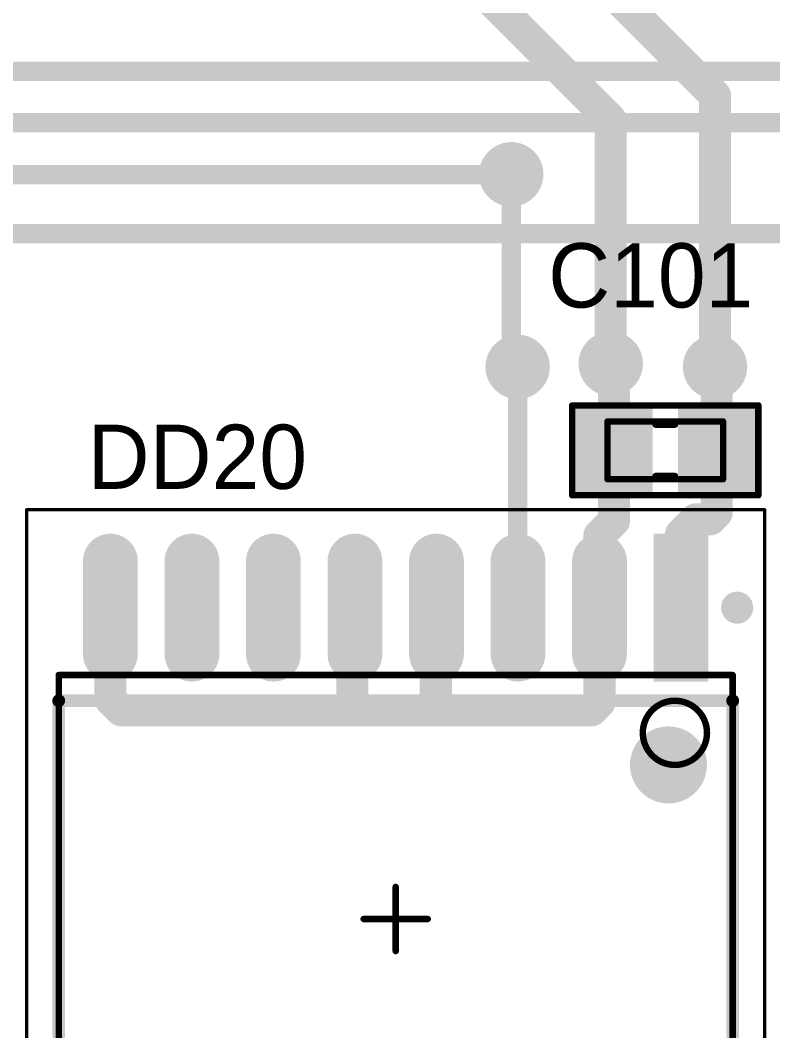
# Model space of a CAD drawing. Header units: millimetres. Extents: x 29 to 180, y 30 to 200.
# Drawn here: x 122.75 to 134.48, y 61.26 to 77 of the extents above; entities that cross this region are included whole.
import ezdxf

# ---------------------------------------------------------------- set-up
doc = ezdxf.new("R2010")
doc.units = ezdxf.units.MM
for name, color, linetype in [('BottomLayer', 5, 'Continuous'), ('BottomSolder', 6, 'Continuous'), ('Mechanical13', 56, 'Continuous'), ('Mechanical15', 56, 'Continuous'), ('MultiLayer', 9, 'Continuous'), ('TopLayer', 1, 'Continuous'), ('TopOverlay', 2, 'Continuous'), ('TopPaste', 8, 'Continuous'), ('TopSolder', 216, 'Continuous'), ('ViaHoleLayer', 16, 'Continuous')]:
    doc.layers.add(name, color=color, linetype=linetype)

# ---------------------------------------------------------------- blocks, each defined once
blk = doc.blocks.new('SMD_C_0603_300')
at = {"layer": 'Mechanical13', "const_width": 0.0999998}
for points in [[(-0.90000074, -0.45000164), (-0.90000074, 0.4499991)], [(-0.90000074, 0.4499991), (0.8999982, 0.4499991)], [(0.8999982, -0.45000164), (0.8999982, 0.4499991)], [(-0.90000074, -0.45000164), (0.8999982, -0.45000164)]]:
    blk.add_lwpolyline(points, dxfattribs=at)
at = {"layer": 'Mechanical13', "const_width": 0.0499999}
for points in [[(-0.9249994199999999, 0.4499991, 1), (-0.8750020599999999, 0.4499991, 1)], [(-0.9249994199999999, 0.4499991, 1), (-0.8750020599999999, 0.4499991, 1)], [(0.8749995199999999, 0.4499991, 1), (0.9249968799999999, 0.4499991, 1)], [(0.8749995199999999, 0.4499991, 1), (0.9249968799999999, 0.4499991, 1)], [(-0.9249994199999999, -0.45000164, 1), (-0.8750020599999999, -0.45000164, 1)], [(-0.9249994199999999, -0.45000164, 1), (-0.8750020599999999, -0.45000164, 1)], [(0.8749995199999999, -0.45000164, 1), (0.9249968799999999, -0.45000164, 1)], [(0.8749995199999999, -0.45000164, 1), (0.9249968799999999, -0.45000164, 1)]]:
    blk.add_lwpolyline(points, format="xyb", close=True, dxfattribs=at)
at = {"layer": 'Mechanical15', "const_width": 0.0499999}
for points in [[(-1.47500086, -0.7000011399999999), (-1.47500086, 0.7000011399999999)], [(-1.47500086, 0.7000011399999999), (1.44999964, 0.7000011399999999)], [(1.44999964, -0.7000011399999999), (1.44999964, 0.7000011399999999)], [(-1.47500086, -0.7000011399999999), (1.44999964, -0.7000011399999999)]]:
    blk.add_lwpolyline(points, dxfattribs=at)
at = {"layer": 'Mechanical15', "const_width": 0.02499868}
for points in [[(-1.4875002, 0.7000011399999999, 1), (-1.46250152, 0.7000011399999999, 1)], [(-1.4875002, 0.7000011399999999, 1), (-1.46250152, 0.7000011399999999, 1)], [(1.4375003, 0.7000011399999999, 1), (1.46249898, 0.7000011399999999, 1)], [(1.4375003, 0.7000011399999999, 1), (1.46249898, 0.7000011399999999, 1)], [(-1.4875002, -0.7000011399999999, 1), (-1.46250152, -0.7000011399999999, 1)], [(-1.4875002, -0.7000011399999999, 1), (-1.46250152, -0.7000011399999999, 1)], [(1.4375003, -0.7000011399999999, 1), (1.46249898, -0.7000011399999999, 1)], [(1.4375003, -0.7000011399999999, 1), (1.46249898, -0.7000011399999999, 1)]]:
    blk.add_lwpolyline(points, format="xyb", close=True, dxfattribs=at)
at = {"layer": 'TopLayer'}
for points in [[(-0.30000194, -0.5499989), (-0.30000194, 0.5499989), (-1.29999994, -0.5499989), (-1.29999994, 0.5499989)], [(1.2999974, -0.5499989), (1.2999974, 0.5499989), (0.2999994, -0.5499989), (0.2999994, 0.5499989)]]:
    blk.add_solid(points, dxfattribs=at)
at = {"layer": 'TopOverlay', "const_width": 0.0999998}
for points in [[(-1.44999964, -0.7000011399999999), (-1.44999964, 0.7000011399999999)], [(-1.44999964, 0.7000011399999999), (1.44999964, 0.7000011399999999)], [(1.44999964, -0.7000011399999999), (1.44999964, 0.7000011399999999)], [(-0.1499997, 0.3999992), (0.1499997, 0.3999992)], [(-0.1499997, -0.40000174), (0.1499997, -0.40000174)], [(-1.44999964, -0.7000011399999999), (1.44999964, -0.7000011399999999)]]:
    blk.add_lwpolyline(points, dxfattribs=at)
at = {"layer": 'TopOverlay', "const_width": 0.0499999}
for points in [[(-1.47499832, 0.7000011399999999, 1), (-1.42500096, 0.7000011399999999, 1)], [(-1.47499832, 0.7000011399999999, 1), (-1.42500096, 0.7000011399999999, 1)], [(1.42500096, 0.7000011399999999, 1), (1.47499832, 0.7000011399999999, 1)], [(1.42500096, 0.7000011399999999, 1), (1.47499832, 0.7000011399999999, 1)], [(-0.17499838, 0.3999992, 1), (-0.12500102, 0.3999992, 1)], [(0.12500102, 0.3999992, 1), (0.17499838, 0.3999992, 1)], [(-0.17499838, -0.40000174, 1), (-0.12500102, -0.40000174, 1)], [(0.12500102, -0.40000174, 1), (0.17499838, -0.40000174, 1)], [(-1.47499832, -0.7000011399999999, 1), (-1.42500096, -0.7000011399999999, 1)], [(-1.47499832, -0.7000011399999999, 1), (-1.42500096, -0.7000011399999999, 1)], [(1.42500096, -0.7000011399999999, 1), (1.47499832, -0.7000011399999999, 1)], [(1.42500096, -0.7000011399999999, 1), (1.47499832, -0.7000011399999999, 1)]]:
    blk.add_lwpolyline(points, format="xyb", close=True, dxfattribs=at)
at = {"layer": 'TopPaste'}
for points in [[(-0.30000194, -0.5499989), (-0.30000194, 0.5499989), (-1.29999994, -0.5499989), (-1.29999994, 0.5499989)], [(1.2999974, -0.5499989), (1.2999974, 0.5499989), (0.2999994, -0.5499989), (0.2999994, 0.5499989)]]:
    blk.add_solid(points, dxfattribs=at)
at = {"layer": 'TopSolder'}
for points in [[(-0.19840194, -0.6515989), (-0.19840194, 0.6515989), (-1.40159994, -0.6515989), (-1.40159994, 0.6515989)], [(1.4015974, -0.6515989), (1.4015974, 0.6515989), (0.1983994, -0.6515989), (0.1983994, 0.6515989)]]:
    blk.add_solid(points, dxfattribs=at)
blk = doc.blocks.new('SOIC127P1030X265_16M_390')
at = {"layer": 'Mechanical13', "const_width": 0.0999998}
for points in [[(3.80000002, 5.249999659999999), (-3.80000002, 5.249999659999999)], [(-3.80000002, -5.249999659999999), (-3.80000002, 5.249999659999999)], [(3.80000002, -5.249999659999999), (3.80000002, 5.249999659999999)], [(3.80000002, -5.249999659999999), (-3.80000002, -5.249999659999999)]]:
    blk.add_lwpolyline(points, dxfattribs=at)
at = {"layer": 'Mechanical13'}
for points, const_width in [([(-3.8249987, 5.249999659999999, 1), (-3.77500134, 5.249999659999999, 1)], 0.0499999), ([(-3.8249987, 5.249999659999999, 1), (-3.77500134, 5.249999659999999, 1)], 0.0499999), ([(3.77500134, 5.249999659999999, 1), (3.8249987, 5.249999659999999, 1)], 0.0499999), ([(3.77500134, 5.249999659999999, 1), (3.8249987, 5.249999659999999, 1)], 0.0499999), ([(-2.40000028, 4.34999892, 1), (-3.39999828, 4.34999892, 1)], 0.0999998), ([(-3.42499696, 4.34999892, 1), (-3.3749996, 4.34999892, 1)], 0.0499999), ([(-2.42499896, 4.34999892, 1), (-2.3750016, 4.34999892, 1)], 0.0499999), ([(-3.8249987, -5.249999659999999, 1), (-3.77500134, -5.249999659999999, 1)], 0.0499999), ([(-3.8249987, -5.249999659999999, 1), (-3.77500134, -5.249999659999999, 1)], 0.0499999), ([(3.77500134, -5.249999659999999, 1), (3.8249987, -5.249999659999999, 1)], 0.0499999), ([(3.77500134, -5.249999659999999, 1), (3.8249987, -5.249999659999999, 1)], 0.0499999)]:
    blk.add_lwpolyline(points, format="xyb", close=True, dxfattribs=dict(at, const_width=const_width))
at = {"layer": 'Mechanical15'}
for points, const_width in [([(6.37499868, 5.7500012), (-6.37500122, 5.7500012)], 0.0499999), ([(-6.37500122, -5.7500012), (-6.37500122, 5.7500012)], 0.0499999), ([(6.37499868, -5.7500012), (6.37499868, 5.7500012)], 0.0499999), ([(0, -0.499999), (0, 0.499999)], 0.0999998), ([(0.499999, 0), (-0.50000154, 0)], 0.0999998), ([(6.37499868, -5.7500012), (-6.37500122, -5.7500012)], 0.0499999)]:
    blk.add_lwpolyline(points, dxfattribs=dict(at, const_width=const_width))
for points, const_width in [([(-6.387500559999999, 5.7500012, 1), (-6.36250188, 5.7500012, 1)], 0.02499868), ([(-6.387500559999999, 5.7500012, 1), (-6.36250188, 5.7500012, 1)], 0.02499868), ([(6.362499339999999, 5.7500012, 1), (6.38749802, 5.7500012, 1)], 0.02499868), ([(6.362499339999999, 5.7500012, 1), (6.38749802, 5.7500012, 1)], 0.02499868), ([(-0.02499868, 0.499999, 1), (0.02499868, 0.499999, 1)], 0.0499999), ([(-0.52500022, 0, 1), (-0.47500286, 0, 1)], 0.0499999), ([(0.47500032, 0, 1), (0.52499768, 0, 1)], 0.0499999), ([(-0.02499868, -0.499999, 1), (0.02499868, -0.499999, 1)], 0.0499999), ([(-6.387500559999999, -5.7500012, 1), (-6.36250188, -5.7500012, 1)], 0.02499868), ([(-6.387500559999999, -5.7500012, 1), (-6.36250188, -5.7500012, 1)], 0.02499868), ([(6.362499339999999, -5.7500012, 1), (6.38749802, -5.7500012, 1)], 0.02499868), ([(6.362499339999999, -5.7500012, 1), (6.38749802, -5.7500012, 1)], 0.02499868)]:
    blk.add_lwpolyline(points, format="xyb", close=True, dxfattribs=dict(at, const_width=const_width))
at = {"layer": 'TopLayer', "const_width": 0.6500012399999999}
for points in [[(4.12500064, 4.444999999999999), (5.575000279999999, 4.444999999999999)], [(-5.575000279999999, 3.175), (-4.12500064, 3.175)], [(4.12500064, 3.175), (5.575000279999999, 3.175)], [(-5.575000279999999, 1.905), (-4.12500064, 1.905)], [(4.12500064, 1.905), (5.575000279999999, 1.905)], [(-5.575000279999999, 0.635), (-4.12500064, 0.635)], [(4.12500064, 0.635), (5.575000279999999, 0.635)], [(-5.575000279999999, -0.635), (-4.12500064, -0.635)], [(4.12500064, -0.635), (5.575000279999999, -0.635)], [(-5.575000279999999, -1.905), (-4.12500064, -1.905)], [(4.12500064, -1.905), (5.575000279999999, -1.905)], [(-5.575000279999999, -3.175), (-4.12500064, -3.175)], [(4.12500064, -3.175), (5.575000279999999, -3.175)], [(-5.575000279999999, -4.444999999999999), (-4.12500064, -4.444999999999999)], [(4.12500064, -4.444999999999999), (5.575000279999999, -4.444999999999999)]]:
    blk.add_lwpolyline(points, dxfattribs=at)
at = {"layer": 'TopLayer', "const_width": 0.32500062}
for points in [[(3.9625016, 4.444999999999999, 1), (4.28749968, 4.444999999999999, 1)], [(5.41250124, 4.444999999999999, 1), (5.73749932, 4.444999999999999, 1)], [(-5.73749932, 3.175, 1), (-5.41250124, 3.175, 1)], [(-4.28749968, 3.175, 1), (-3.9625016, 3.175, 1)], [(3.9625016, 3.175, 1), (4.28749968, 3.175, 1)], [(5.41250124, 3.175, 1), (5.73749932, 3.175, 1)], [(-5.73749932, 1.905, 1), (-5.41250124, 1.905, 1)], [(-4.28749968, 1.905, 1), (-3.9625016, 1.905, 1)], [(3.9625016, 1.905, 1), (4.28749968, 1.905, 1)], [(5.41250124, 1.905, 1), (5.73749932, 1.905, 1)], [(-5.73749932, 0.635, 1), (-5.41250124, 0.635, 1)], [(-4.28749968, 0.635, 1), (-3.9625016, 0.635, 1)], [(3.9625016, 0.635, 1), (4.28749968, 0.635, 1)], [(5.41250124, 0.635, 1), (5.73749932, 0.635, 1)], [(-5.73749932, -0.635, 1), (-5.41250124, -0.635, 1)], [(-4.28749968, -0.635, 1), (-3.9625016, -0.635, 1)], [(3.9625016, -0.635, 1), (4.28749968, -0.635, 1)], [(5.41250124, -0.635, 1), (5.73749932, -0.635, 1)], [(-5.73749932, -1.905, 1), (-5.41250124, -1.905, 1)], [(-4.28749968, -1.905, 1), (-3.9625016, -1.905, 1)], [(3.9625016, -1.905, 1), (4.28749968, -1.905, 1)], [(5.41250124, -1.905, 1), (5.73749932, -1.905, 1)], [(-5.73749932, -3.175, 1), (-5.41250124, -3.175, 1)], [(-4.28749968, -3.175, 1), (-3.9625016, -3.175, 1)], [(3.9625016, -3.175, 1), (4.28749968, -3.175, 1)], [(5.41250124, -3.175, 1), (5.73749932, -3.175, 1)], [(-5.73749932, -4.444999999999999, 1), (-5.41250124, -4.444999999999999, 1)], [(-4.28749968, -4.444999999999999, 1), (-3.9625016, -4.444999999999999, 1)], [(3.9625016, -4.444999999999999, 1), (4.28749968, -4.444999999999999, 1)], [(5.41250124, -4.444999999999999, 1), (5.73749932, -4.444999999999999, 1)]]:
    blk.add_lwpolyline(points, format="xyb", close=True, dxfattribs=at)
at = {"layer": 'TopLayer'}
blk.add_solid([(-3.80000002, 4.119999379999999), (-3.80000002, 4.770000619999999), (-5.900000899999999, 4.119999379999999), (-5.900000899999999, 4.770000619999999)], dxfattribs=at)
at = {"layer": 'TopOverlay'}
for points, const_width in [([(-4.724999439999999, 5.31999952, 1), (-4.97500148, 5.31999952, 1)], 0.2499995), ([(-5.03750072, 5.31999952, 1), (-4.912502239999999, 5.31999952, 1)], 0.12499848), ([(-4.78749868, 5.31999952, 1), (-4.662500199999999, 5.31999952, 1)], 0.12499848), ([(-3.45000072, 5.249999659999999, 1), (-3.35000092, 5.249999659999999, 1)], 0.0999998), ([(-3.45000072, 5.249999659999999, 1), (-3.35000092, 5.249999659999999, 1)], 0.0999998), ([(3.34999838, 5.249999659999999, 1), (3.44999818, 5.249999659999999, 1)], 0.0999998), ([(3.34999838, 5.249999659999999, 1), (3.44999818, 5.249999659999999, 1)], 0.0999998), ([(-2.10000088, 4.24999912, 1), (-2.69999968, 4.24999912, 1)], 0.5999987999999999), ([(-2.84999938, 4.24999912, 1), (-2.54999998, 4.24999912, 1)], 0.2999994), ([(-2.25000058, 4.24999912, 1), (-1.95000118, 4.24999912, 1)], 0.2999994), ([(-3.45000072, -5.249999659999999, 1), (-3.35000092, -5.249999659999999, 1)], 0.0999998), ([(-3.45000072, -5.249999659999999, 1), (-3.35000092, -5.249999659999999, 1)], 0.0999998), ([(3.34999838, -5.249999659999999, 1), (3.44999818, -5.249999659999999, 1)], 0.0999998), ([(3.34999838, -5.249999659999999, 1), (3.44999818, -5.249999659999999, 1)], 0.0999998)]:
    blk.add_lwpolyline(points, format="xyb", close=True, dxfattribs=dict(at, const_width=const_width))
at = {"layer": 'TopOverlay', "const_width": 0.1999996}
for points in [[(3.39999828, 5.249999659999999), (-3.40000082, 5.249999659999999)], [(-3.40000082, -5.249999659999999), (-3.40000082, 5.249999659999999)], [(3.39999828, -5.249999659999999), (3.39999828, 5.249999659999999)], [(3.39999828, -5.249999659999999), (-3.40000082, -5.249999659999999)]]:
    blk.add_lwpolyline(points, dxfattribs=at)
at = {"layer": 'TopPaste', "const_width": 0.6500012399999999}
for points in [[(4.12500064, 4.444999999999999), (5.575000279999999, 4.444999999999999)], [(-5.575000279999999, 3.175), (-4.12500064, 3.175)], [(4.12500064, 3.175), (5.575000279999999, 3.175)], [(-5.575000279999999, 1.905), (-4.12500064, 1.905)], [(4.12500064, 1.905), (5.575000279999999, 1.905)], [(-5.575000279999999, 0.635), (-4.12500064, 0.635)], [(4.12500064, 0.635), (5.575000279999999, 0.635)], [(-5.575000279999999, -0.635), (-4.12500064, -0.635)], [(4.12500064, -0.635), (5.575000279999999, -0.635)], [(-5.575000279999999, -1.905), (-4.12500064, -1.905)], [(4.12500064, -1.905), (5.575000279999999, -1.905)], [(-5.575000279999999, -3.175), (-4.12500064, -3.175)], [(4.12500064, -3.175), (5.575000279999999, -3.175)], [(-5.575000279999999, -4.444999999999999), (-4.12500064, -4.444999999999999)], [(4.12500064, -4.444999999999999), (5.575000279999999, -4.444999999999999)]]:
    blk.add_lwpolyline(points, dxfattribs=at)
at = {"layer": 'TopPaste', "const_width": 0.32500062}
for points in [[(3.9625016, 4.444999999999999, 1), (4.28749968, 4.444999999999999, 1)], [(5.41250124, 4.444999999999999, 1), (5.73749932, 4.444999999999999, 1)], [(-5.73749932, 3.175, 1), (-5.41250124, 3.175, 1)], [(-4.28749968, 3.175, 1), (-3.9625016, 3.175, 1)], [(3.9625016, 3.175, 1), (4.28749968, 3.175, 1)], [(5.41250124, 3.175, 1), (5.73749932, 3.175, 1)], [(-5.73749932, 1.905, 1), (-5.41250124, 1.905, 1)], [(-4.28749968, 1.905, 1), (-3.9625016, 1.905, 1)], [(3.9625016, 1.905, 1), (4.28749968, 1.905, 1)], [(5.41250124, 1.905, 1), (5.73749932, 1.905, 1)], [(-5.73749932, 0.635, 1), (-5.41250124, 0.635, 1)], [(-4.28749968, 0.635, 1), (-3.9625016, 0.635, 1)], [(3.9625016, 0.635, 1), (4.28749968, 0.635, 1)], [(5.41250124, 0.635, 1), (5.73749932, 0.635, 1)], [(-5.73749932, -0.635, 1), (-5.41250124, -0.635, 1)], [(-4.28749968, -0.635, 1), (-3.9625016, -0.635, 1)], [(3.9625016, -0.635, 1), (4.28749968, -0.635, 1)], [(5.41250124, -0.635, 1), (5.73749932, -0.635, 1)], [(-5.73749932, -1.905, 1), (-5.41250124, -1.905, 1)], [(-4.28749968, -1.905, 1), (-3.9625016, -1.905, 1)], [(3.9625016, -1.905, 1), (4.28749968, -1.905, 1)], [(5.41250124, -1.905, 1), (5.73749932, -1.905, 1)], [(-5.73749932, -3.175, 1), (-5.41250124, -3.175, 1)], [(-4.28749968, -3.175, 1), (-3.9625016, -3.175, 1)], [(3.9625016, -3.175, 1), (4.28749968, -3.175, 1)], [(5.41250124, -3.175, 1), (5.73749932, -3.175, 1)], [(-5.73749932, -4.444999999999999, 1), (-5.41250124, -4.444999999999999, 1)], [(-4.28749968, -4.444999999999999, 1), (-3.9625016, -4.444999999999999, 1)], [(3.9625016, -4.444999999999999, 1), (4.28749968, -4.444999999999999, 1)], [(5.41250124, -4.444999999999999, 1), (5.73749932, -4.444999999999999, 1)]]:
    blk.add_lwpolyline(points, format="xyb", close=True, dxfattribs=at)
at = {"layer": 'TopPaste'}
blk.add_solid([(-3.80000002, 4.119999379999999), (-3.80000002, 4.770000619999999), (-5.900000899999999, 4.119999379999999), (-5.900000899999999, 4.770000619999999)], dxfattribs=at)
at = {"layer": 'TopSolder', "const_width": 0.85320124}
for points in [[(4.12500064, 4.444999999999999), (5.575000279999999, 4.444999999999999)], [(-5.575000279999999, 3.175), (-4.12500064, 3.175)], [(4.12500064, 3.175), (5.575000279999999, 3.175)], [(-5.575000279999999, 1.905), (-4.12500064, 1.905)], [(4.12500064, 1.905), (5.575000279999999, 1.905)], [(-5.575000279999999, 0.635), (-4.12500064, 0.635)], [(4.12500064, 0.635), (5.575000279999999, 0.635)], [(-5.575000279999999, -0.635), (-4.12500064, -0.635)], [(4.12500064, -0.635), (5.575000279999999, -0.635)], [(-5.575000279999999, -1.905), (-4.12500064, -1.905)], [(4.12500064, -1.905), (5.575000279999999, -1.905)], [(-5.575000279999999, -3.175), (-4.12500064, -3.175)], [(4.12500064, -3.175), (5.575000279999999, -3.175)], [(-5.575000279999999, -4.444999999999999), (-4.12500064, -4.444999999999999)], [(4.12500064, -4.444999999999999), (5.575000279999999, -4.444999999999999)]]:
    blk.add_lwpolyline(points, dxfattribs=at)
at = {"layer": 'TopSolder', "const_width": 0.42660062}
for points in [[(3.9117016, 4.444999999999999, 1), (4.33829968, 4.444999999999999, 1)], [(5.361701239999999, 4.444999999999999, 1), (5.788299319999999, 4.444999999999999, 1)], [(-5.788299319999999, 3.175, 1), (-5.361701239999999, 3.175, 1)], [(-4.33829968, 3.175, 1), (-3.9117016, 3.175, 1)], [(3.9117016, 3.175, 1), (4.33829968, 3.175, 1)], [(5.361701239999999, 3.175, 1), (5.788299319999999, 3.175, 1)], [(-5.788299319999999, 1.905, 1), (-5.361701239999999, 1.905, 1)], [(-4.33829968, 1.905, 1), (-3.9117016, 1.905, 1)], [(3.9117016, 1.905, 1), (4.33829968, 1.905, 1)], [(5.361701239999999, 1.905, 1), (5.788299319999999, 1.905, 1)], [(-5.788299319999999, 0.635, 1), (-5.361701239999999, 0.635, 1)], [(-4.33829968, 0.635, 1), (-3.9117016, 0.635, 1)], [(3.9117016, 0.635, 1), (4.33829968, 0.635, 1)], [(5.361701239999999, 0.635, 1), (5.788299319999999, 0.635, 1)], [(-5.788299319999999, -0.635, 1), (-5.361701239999999, -0.635, 1)], [(-4.33829968, -0.635, 1), (-3.9117016, -0.635, 1)], [(3.9117016, -0.635, 1), (4.33829968, -0.635, 1)], [(5.361701239999999, -0.635, 1), (5.788299319999999, -0.635, 1)], [(-5.788299319999999, -1.905, 1), (-5.361701239999999, -1.905, 1)], [(-4.33829968, -1.905, 1), (-3.9117016, -1.905, 1)], [(3.9117016, -1.905, 1), (4.33829968, -1.905, 1)], [(5.361701239999999, -1.905, 1), (5.788299319999999, -1.905, 1)], [(-5.788299319999999, -3.175, 1), (-5.361701239999999, -3.175, 1)], [(-4.33829968, -3.175, 1), (-3.9117016, -3.175, 1)], [(3.9117016, -3.175, 1), (4.33829968, -3.175, 1)], [(5.361701239999999, -3.175, 1), (5.788299319999999, -3.175, 1)], [(-5.788299319999999, -4.444999999999999, 1), (-5.361701239999999, -4.444999999999999, 1)], [(-4.33829968, -4.444999999999999, 1), (-3.9117016, -4.444999999999999, 1)], [(3.9117016, -4.444999999999999, 1), (4.33829968, -4.444999999999999, 1)], [(5.361701239999999, -4.444999999999999, 1), (5.788299319999999, -4.444999999999999, 1)]]:
    blk.add_lwpolyline(points, format="xyb", close=True, dxfattribs=at)
at = {"layer": 'TopSolder'}
blk.add_solid([(-3.69840002, 4.01839938), (-3.69840002, 4.87160062), (-6.0016009, 4.01839938), (-6.0016009, 4.87160062)], dxfattribs=at)

msp = doc.modelspace()

# ---------------------------------------------------------------- linework, layer by layer
at = {"layer": 'BottomLayer'}
for points, const_width in [([(130.40000082, 78.99999948), (133.57500082, 75.82499948)], 0.499999), ([(129.25000058, 78.15000117999999), (131.95000026, 75.4500015)], 0.499999), ([(133.57500082, 71.60000158), (133.57500082, 75.82499948)], 0.499999), ([(131.95000026, 71.65000148), (131.95000026, 75.4500015)], 0.499999), ([(130.40000082, 71.70000137999999), (130.40000082, 74.60000065999999)], 0.2999994), ([(130.40000082, 71.70000137999999), (130.50000062, 71.60000158)], 0.2999994)]:
    msp.add_lwpolyline(points, dxfattribs=dict(at, const_width=const_width))
for points, const_width in [([(133.45000234, 75.82499948, 1), (133.6999993, 75.82499948, 1)], 0.2499995), ([(133.45000234, 75.82499948, 1), (133.6999993, 75.82499948, 1)], 0.2499995), ([(131.82500178, 75.4500015, 1), (132.07499874, 75.4500015, 1)], 0.2499995), ([(131.82500178, 75.4500015, 1), (132.07499874, 75.4500015, 1)], 0.2499995), ([(130.20000122, 74.60000065999999, 1), (130.60000042, 74.60000065999999, 1)], 0.3999992), ([(130.32500224, 74.60000065999999, 1), (130.4749994, 74.60000065999999, 1)], 0.1499997), ([(130.30000102, 71.60000158, 1), (130.70000022, 71.60000158, 1)], 0.3999992), ([(131.75000066, 71.65000148, 1), (132.14999986, 71.65000148, 1)], 0.3999992), ([(133.37500122, 71.60000158, 1), (133.77500042, 71.60000158, 1)], 0.3999992), ([(130.32500224, 71.70000137999999, 1), (130.4749994, 71.70000137999999, 1)], 0.1499997), ([(130.32500224, 71.70000137999999, 1), (130.4749994, 71.70000137999999, 1)], 0.1499997), ([(131.82500178, 71.65000148, 1), (132.07499874, 71.65000148, 1)], 0.2499995), ([(133.45000234, 71.60000158, 1), (133.6999993, 71.60000158, 1)], 0.2499995), ([(130.42500204, 71.60000158, 1), (130.5749992, 71.60000158, 1)], 0.1499997)]:
    msp.add_lwpolyline(points, format="xyb", close=True, dxfattribs=dict(at, const_width=const_width))
at = {"layer": 'BottomSolder', "const_width": 0.5015992}
for points in [[(130.14920122, 74.60000065999999, 1), (130.65080042, 74.60000065999999, 1)], [(130.24920102, 71.60000158, 1), (130.75080022, 71.60000158, 1)], [(131.69920066, 71.65000148, 1), (132.20079986, 71.65000148, 1)], [(133.32420122, 71.60000158, 1), (133.82580042, 71.60000158, 1)]]:
    msp.add_lwpolyline(points, format="xyb", close=True, dxfattribs=at)
at = {"layer": 'MultiLayer', "const_width": 0.3999992}
for points in [[(130.20000122, 74.60000065999999, 1), (130.60000042, 74.60000065999999, 1)], [(130.30000102, 71.60000158, 1), (130.70000022, 71.60000158, 1)], [(131.75000066, 71.65000148, 1), (132.14999986, 71.65000148, 1)], [(133.37500122, 71.60000158, 1), (133.77500042, 71.60000158, 1)]]:
    msp.add_lwpolyline(points, format="xyb", close=True, dxfattribs=at)
at = {"layer": 'TopLayer'}
for points, const_width in [([(92.00400192, 76.20400303999999), (138.53312908, 76.20400303999999)], 0.2999994), ([(95.2040006, 75.4040021), (137.39600156, 75.4040021)], 0.2999994), ([(92.80400032, 74.59600016), (130.39600032, 74.59600016)], 0.2999994), ([(130.39600032, 74.59600016), (130.40000082, 74.60000065999999)], 0.2999994), ([(93.77500676, 73.67500632), (138.03999824, 73.67500632)], 0.2999994), ([(131.95000026, 71.65000148), (131.99999762, 71.69999883999999)], 0.499999), ([(131.99999762, 71.72500006), (132.02500138, 71.75000381999999)], 0.499999), ([(131.99999762, 71.69999883999999), (132.02500138, 71.7250026)], 0.499999), ([(131.99999762, 71.69999883999999), (131.99999762, 71.72500006)], 0.499999), ([(131.99999762, 70.30000672), (131.99999762, 71.69999883999999)], 0.499999), ([(132.02500138, 71.7250026), (132.02500138, 71.75000381999999)], 0.499999), ([(133.57500082, 71.60000158), (133.59999696, 71.57500544)], 0.499999), ([(133.59999696, 70.30000672), (133.59999696, 71.57500544)], 0.499999), ([(130.50000062, 67.85500526), (130.50000062, 71.60000158)], 0.2999994), ([(131.99999762, 70.30000672), (132.00000016, 70.30000418)], 0.499999), ([(132.00000016, 69.20000384), (132.00000016, 70.30000418)], 0.499999), ([(133.59999696, 69.32499724), (133.59999696, 70.30000672)], 0.499999), ([(131.77499934, 68.97500302), (132.00000016, 69.20000384)], 0.499999), ([(133.04499934, 68.99500044), (133.27500142, 69.22500251999999)], 0.499999), ([(133.27500142, 69.22500251999999), (133.50000224, 69.22500251999999)], 0.499999), ([(133.50000224, 69.22500251999999), (133.59999696, 69.32499724)], 0.499999), ([(131.77499934, 67.85000654), (131.77499934, 68.97500302)], 0.499999), ([(133.04499934, 67.85000654), (133.04499934, 68.99500044)], 0.499999), ([(124.15499934, 66.42000431999999), (124.15499934, 67.85000654)], 0.499999), ([(127.92500196, 67.81000915999999), (127.96499934, 67.85000654)], 0.499999), ([(127.92500196, 66.25000211999999), (127.92500196, 67.81000915999999)], 0.499999), ([(129.2250019, 67.8400091), (129.23499934, 67.85000654)], 0.499999), ([(129.2250019, 66.25000211999999), (129.2250019, 67.8400091)], 0.499999), ([(130.50000062, 67.85500526), (130.50499934, 67.85000654)], 0.2999994), ([(131.77499934, 66.37500059999999), (131.77499934, 67.85000654)], 0.499999), ([(124.15499934, 66.42000431999999), (124.32500154, 66.25000211999999)], 0.499999), ([(131.65000086, 66.25000211999999), (131.77499934, 66.37500059999999)], 0.499999), ([(124.32500154, 66.25000211999999), (127.92500196, 66.25000211999999)], 0.499999), ([(127.92500196, 66.25000211999999), (129.2250019, 66.25000211999999)], 0.499999), ([(129.2250019, 66.25000211999999), (131.65000086, 66.25000211999999)], 0.499999)]:
    msp.add_lwpolyline(points, dxfattribs=dict(at, const_width=const_width))
for points, const_width in [([(130.20000122, 74.60000065999999, 1), (130.60000042, 74.60000065999999, 1)], 0.3999992), ([(130.32100174, 74.59600016, 1), (130.4709989, 74.59600016, 1)], 0.1499997), ([(130.32100174, 74.59600016, 1), (130.4709989, 74.59600016, 1)], 0.1499997), ([(130.32500224, 74.60000065999999, 1), (130.4749994, 74.60000065999999, 1)], 0.1499997), ([(130.30000102, 71.60000158, 1), (130.70000022, 71.60000158, 1)], 0.3999992), ([(131.75000066, 71.65000148, 1), (132.14999986, 71.65000148, 1)], 0.3999992), ([(131.87499914, 71.72500006, 1), (132.1249961, 71.72500006, 1)], 0.2499995), ([(131.87499914, 71.72500006, 1), (132.1249961, 71.72500006, 1)], 0.2499995), ([(131.87499914, 71.69999883999999, 1), (132.1249961, 71.69999883999999, 1)], 0.2499995), ([(131.87499914, 71.69999883999999, 1), (132.1249961, 71.69999883999999, 1)], 0.2499995), ([(131.87499914, 71.69999883999999, 1), (132.1249961, 71.69999883999999, 1)], 0.2499995), ([(131.87499914, 71.69999883999999, 1), (132.1249961, 71.69999883999999, 1)], 0.2499995), ([(131.9000029, 71.75000381999999, 1), (132.14999986, 71.75000381999999, 1)], 0.2499995), ([(131.9000029, 71.75000381999999, 1), (132.14999986, 71.75000381999999, 1)], 0.2499995), ([(131.9000029, 71.7250026, 1), (132.14999986, 71.7250026, 1)], 0.2499995), ([(131.9000029, 71.7250026, 1), (132.14999986, 71.7250026, 1)], 0.2499995), ([(133.37500122, 71.60000158, 1), (133.77500042, 71.60000158, 1)], 0.3999992), ([(131.82500178, 71.65000148, 1), (132.07499874, 71.65000148, 1)], 0.2499995), ([(133.45000234, 71.60000158, 1), (133.6999993, 71.60000158, 1)], 0.2499995), ([(133.47499848, 71.57500544, 1), (133.72499544, 71.57500544, 1)], 0.2499995), ([(133.47499848, 71.57500544, 1), (133.72499544, 71.57500544, 1)], 0.2499995), ([(130.42500204, 71.60000158, 1), (130.5749992, 71.60000158, 1)], 0.1499997), ([(131.87499914, 70.30000672, 1), (132.1249961, 70.30000672, 1)], 0.2499995), ([(131.87499914, 70.30000672, 1), (132.1249961, 70.30000672, 1)], 0.2499995), ([(131.87500168, 70.30000418, 1), (132.12499864, 70.30000418, 1)], 0.2499995), ([(131.87500168, 70.30000418, 1), (132.12499864, 70.30000418, 1)], 0.2499995), ([(133.47499848, 70.30000672, 1), (133.72499544, 70.30000672, 1)], 0.2499995), ([(133.47499848, 70.30000672, 1), (133.72499544, 70.30000672, 1)], 0.2499995), ([(131.87500168, 69.20000384, 1), (132.12499864, 69.20000384, 1)], 0.2499995), ([(131.87500168, 69.20000384, 1), (132.12499864, 69.20000384, 1)], 0.2499995), ([(133.15000294, 69.22500251999999, 1), (133.3999999, 69.22500251999999, 1)], 0.2499995), ([(133.15000294, 69.22500251999999, 1), (133.3999999, 69.22500251999999, 1)], 0.2499995), ([(133.37500376, 69.22500251999999, 1), (133.62500072, 69.22500251999999, 1)], 0.2499995), ([(133.37500376, 69.22500251999999, 1), (133.62500072, 69.22500251999999, 1)], 0.2499995), ([(133.47499848, 69.32499724, 1), (133.72499544, 69.32499724, 1)], 0.2499995), ([(133.47499848, 69.32499724, 1), (133.72499544, 69.32499724, 1)], 0.2499995), ([(131.65000086, 68.97500302, 1), (131.89999782, 68.97500302, 1)], 0.2499995), ([(131.65000086, 68.97500302, 1), (131.89999782, 68.97500302, 1)], 0.2499995), ([(132.92000086, 68.99500044, 1), (133.16999782, 68.99500044, 1)], 0.2499995), ([(132.92000086, 68.99500044, 1), (133.16999782, 68.99500044, 1)], 0.2499995), ([(124.03000086, 67.85000654, 1), (124.27999782, 67.85000654, 1)], 0.2499995), ([(127.80000348, 67.81000915999999, 1), (128.05000044, 67.81000915999999, 1)], 0.2499995), ([(127.80000348, 67.81000915999999, 1), (128.05000044, 67.81000915999999, 1)], 0.2499995), ([(127.84000086, 67.85000654, 1), (128.08999782, 67.85000654, 1)], 0.2499995), ([(129.10000342, 67.8400091, 1), (129.35000038, 67.8400091, 1)], 0.2499995), ([(129.10000342, 67.8400091, 1), (129.35000038, 67.8400091, 1)], 0.2499995), ([(129.11000086, 67.85000654, 1), (129.35999782, 67.85000654, 1)], 0.2499995), ([(130.42500204, 67.85500526, 1), (130.5749992, 67.85500526, 1)], 0.1499997), ([(130.42500204, 67.85500526, 1), (130.5749992, 67.85500526, 1)], 0.1499997), ([(131.65000086, 67.85000654, 1), (131.89999782, 67.85000654, 1)], 0.2499995), ([(131.65000086, 67.85000654, 1), (131.89999782, 67.85000654, 1)], 0.2499995), ([(132.92000086, 67.85000654, 1), (133.16999782, 67.85000654, 1)], 0.2499995), ([(130.43000076, 67.85000654, 1), (130.57999792, 67.85000654, 1)], 0.1499997), ([(124.03000086, 66.42000431999999, 1), (124.27999782, 66.42000431999999, 1)], 0.2499995), ([(124.03000086, 66.42000431999999, 1), (124.27999782, 66.42000431999999, 1)], 0.2499995), ([(131.65000086, 66.37500059999999, 1), (131.89999782, 66.37500059999999, 1)], 0.2499995), ([(131.65000086, 66.37500059999999, 1), (131.89999782, 66.37500059999999, 1)], 0.2499995), ([(124.20000306, 66.25000211999999, 1), (124.45000002, 66.25000211999999, 1)], 0.2499995), ([(124.20000306, 66.25000211999999, 1), (124.45000002, 66.25000211999999, 1)], 0.2499995), ([(127.80000348, 66.25000211999999, 1), (128.05000044, 66.25000211999999, 1)], 0.2499995), ([(127.80000348, 66.25000211999999, 1), (128.05000044, 66.25000211999999, 1)], 0.2499995), ([(127.80000348, 66.25000211999999, 1), (128.05000044, 66.25000211999999, 1)], 0.2499995), ([(129.10000342, 66.25000211999999, 1), (129.35000038, 66.25000211999999, 1)], 0.2499995), ([(129.10000342, 66.25000211999999, 1), (129.35000038, 66.25000211999999, 1)], 0.2499995), ([(129.10000342, 66.25000211999999, 1), (129.35000038, 66.25000211999999, 1)], 0.2499995), ([(131.52500238, 66.25000211999999, 1), (131.77499934, 66.25000211999999, 1)], 0.2499995), ([(131.52500238, 66.25000211999999, 1), (131.77499934, 66.25000211999999, 1)], 0.2499995)]:
    msp.add_lwpolyline(points, format="xyb", close=True, dxfattribs=dict(at, const_width=const_width))
at = {"layer": 'TopSolder', "const_width": 0.5015992}
for points in [[(130.14920122, 74.60000065999999, 1), (130.65080042, 74.60000065999999, 1)], [(130.24920102, 71.60000158, 1), (130.75080022, 71.60000158, 1)], [(131.69920066, 71.65000148, 1), (132.20079986, 71.65000148, 1)], [(133.32420122, 71.60000158, 1), (133.82580042, 71.60000158, 1)]]:
    msp.add_lwpolyline(points, format="xyb", close=True, dxfattribs=at)
at = {"layer": 'ViaHoleLayer', "const_width": 0.2499995}
for points in [[(130.27500234, 74.60000065999999, 1), (130.5249993, 74.60000065999999, 1)], [(130.37500214, 71.60000158, 1), (130.6249991, 71.60000158, 1)], [(131.82500178, 71.65000148, 1), (132.07499874, 71.65000148, 1)], [(133.45000234, 71.60000158, 1), (133.6999993, 71.60000158, 1)]]:
    msp.add_lwpolyline(points, format="xyb", close=True, dxfattribs=at)

# ---------------------------------------------------------------- block references
for name, p, rotation in [('SMD_C_0603_300', (132.79999856, 70.30000672), 360), ('SOIC127P1030X265_16M_390', (128.59999934, 63.00000608), 270)]:
    msp.add_blockref(name, p, dxfattribs=dict(rotation=rotation))

# ---------------------------------------------------------------- texts
at = {"layer": 'TopOverlay'}
for s, p in [('C101', (130.97500094, 72.52500354)), ('DD20', (123.79999878, 69.70000538))]:
    msp.add_text(s, height=1.00000054, dxfattribs=at).set_placement(p)

doc.saveas('drawing.dxf')
